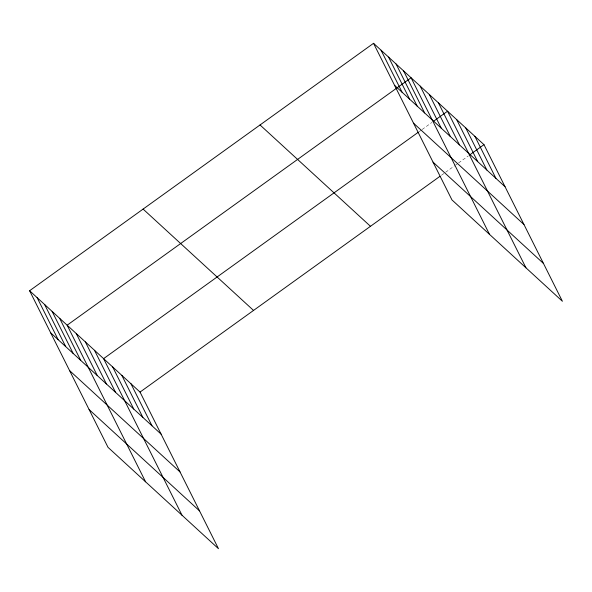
<?xml version="1.0" encoding="UTF-8"?>
<svg xmlns="http://www.w3.org/2000/svg" width="592" height="592" viewBox="0 0 592 592"><rect width="100%" height="100%" fill="white"/><g stroke="black" fill="none" stroke-linecap="round" stroke-linejoin="round"><path stroke-width="0.44" stroke-dasharray="2.96 2.22" d="M419.158 131.624L421.4 130.011M422.148 129.478L431.849 122.492M441.417 175.276L454.856 165.605M455.603 165.072L457.845 163.459M458.593 162.918L468.294 155.94"/><path stroke-width="0.89" d="M29.6 290.739L140.038 392.082L218.463 548.688L108.025 447.345L29.6 290.739L373.537 43.312L483.975 144.655L562.4 301.261L451.962 199.918L373.537 43.312M396.152 88.511L67.148 325.193L145.573 481.799M396.899 87.979L411.085 77.774L489.51 234.373M418.411 132.164L103.593 358.641L182.018 515.24M433.344 121.419L447.53 111.215L525.955 267.821M140.038 392.082L439.923 176.349M469.789 154.86L483.975 144.655M394.605 85.381L505.043 186.724M413.534 123.18L523.972 224.523M433.033 162.119L543.471 263.462M260.036 124.964L370.481 226.307M143.101 209.087L253.539 310.43M50.668 332.808L161.105 434.151M69.597 370.607L180.035 471.95M89.096 409.546L199.534 510.889M474.865 136.293L495.933 178.362M465.756 127.931L486.824 170.008M456.647 119.577L477.714 161.646M438.42 102.853L459.488 144.922M429.311 94.491L450.379 136.56M420.202 86.129L441.269 128.198M403.581 70.877L424.642 112.946M396.07 63.988L417.138 106.057M388.559 57.098L409.627 99.167M381.048 50.209L402.116 92.278M130.928 383.72L151.996 425.789M121.819 375.358L142.879 417.427M112.702 366.996L133.77 409.065M94.483 350.279L115.551 392.348M85.374 341.917L106.442 383.986M76.257 333.555L97.325 375.624M59.637 318.304L80.704 360.373M52.133 311.414L73.193 353.483M44.622 304.517L65.69 346.594M37.111 297.628L58.179 339.697"/></g></svg>
